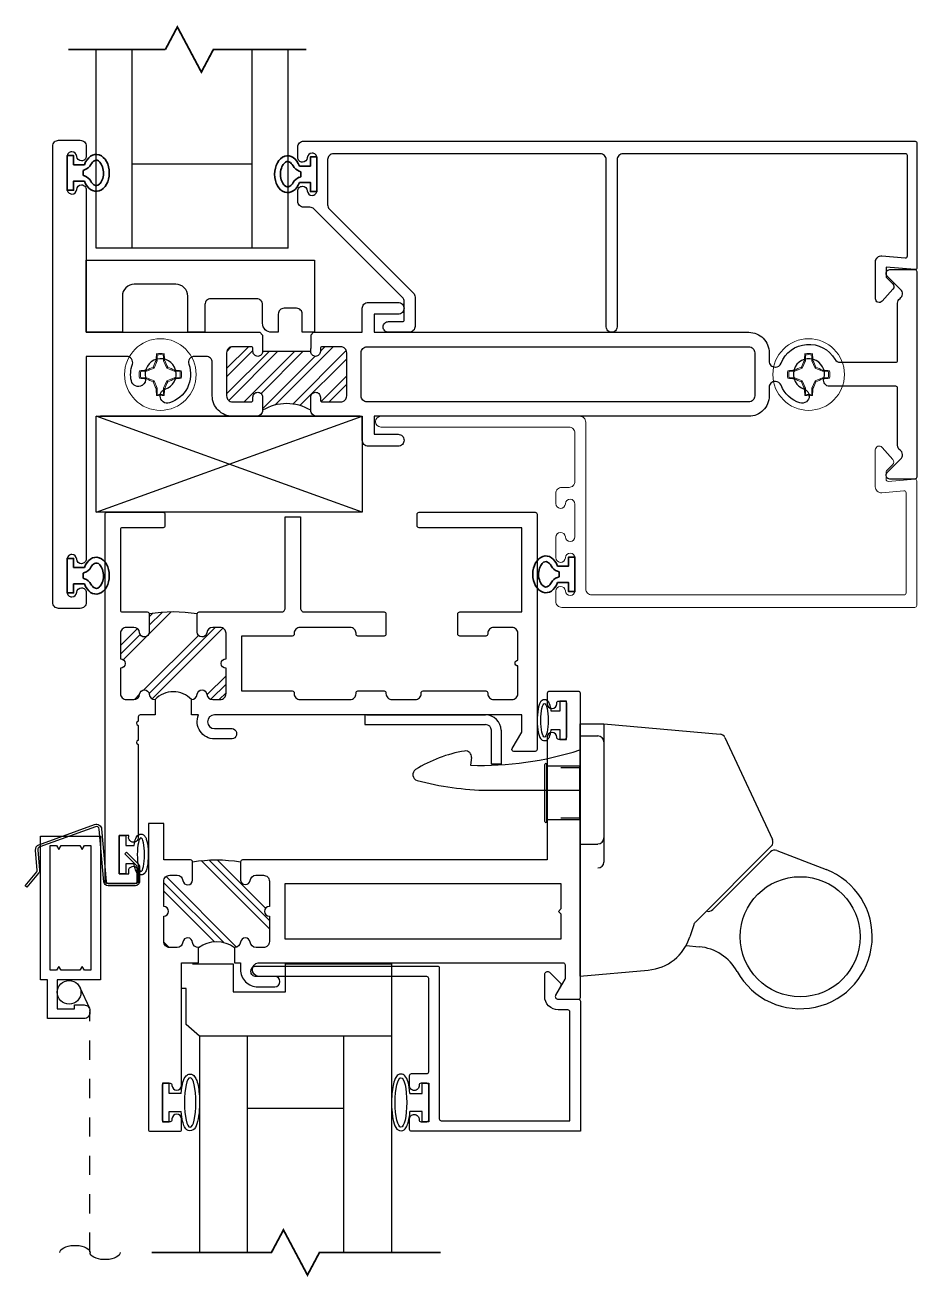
# Model space of a CAD drawing. Extents: x -138 to 168, y -127 to 80.
# Drawn here: x 1.42 to 6.06, y 64.83 to 71.35 of the extents above; entities that cross this region are included whole.
import ezdxf

# ---------------------------------------------------------------- set-up
doc = ezdxf.new("R2010")
doc.units = 0
doc.header["$MEASUREMENT"] = 0
doc.linetypes.add('HIDDEN', pattern=[0.375, 0.25, -0.125])
doc.linetypes.add('HIDDEN2', pattern=[0.1875, 0.125, -0.0625])
doc.layers.get('0').update_dxf_attribs({"linetype": 'CONTINUOUS'})
doc.layers.add('ALUM-RED', color=1, linetype='CONTINUOUS', lineweight=9)
doc.layers.add('PROFILE NUMBER', color=150, linetype='CONTINUOUS', lineweight=35)
for name, color, linetype in [('DIM', 7, 'CONTINUOUS'), ('FRAME', 1, 'CONTINUOUS'), ('GEOMETRY', 1, 'CONTINUOUS'), ('GLASS', 7, 'CONTINUOUS'), ('GLAZING', 7, 'CONTINUOUS'), ('MISC', 7, 'CONTINUOUS'), ('SCREEN', 5, 'CONTINUOUS'), ('SCREEN_CLIP', 7, 'CONTINUOUS'), ('SETTING_BLOCK', 4, 'CONTINUOUS'), ('TEXT', 7, 'CONTINUOUS'), ('VENT', 5, 'CONTINUOUS')]:
    doc.layers.add(name, color=color, linetype=linetype)

# ---------------------------------------------------------------- blocks, each defined once
blk = doc.blocks.new('3806 MULLION')
h = blk.add_hatch()
h.set_pattern_fill('ANSI32', color=256, scale=0.25, style=0)
h.set_pattern_definition([(45, (-1.96831, -4.979215), (-0.0662913, 0.0662913), []), (45, (-1.92411, -4.979215), (-0.0662913, 0.0662913), [])])
h.paths.add_polyline_path([(-1.369, 0.0935, -0.414214), (-1.394, 0.1185), (-1.394, 0.1335, 0.414214), (-1.404, 0.1435), (-1.5, 0.1435, 0.414214), (-1.531, 0.1125), (-1.531, -0.1125, 0.414214), (-1.5, -0.1435), (-1.404, -0.1435, 0.414214), (-1.394, -0.1335), (-1.394, -0.1185, -0.414214), (-1.369, -0.0935, -0.414214), (-1.344, -0.1185), (-1.093, -0.1185, -0.414214), (-1.068, -0.0935, -0.414214), (-1.043, -0.1185), (-1.043, -0.1335, 0.414214), (-1.033, -0.1435), (-0.937, -0.1435, 0.414214), (-0.906, -0.1125), (-0.906, 0.1125, 0.414214), (-0.937, 0.1435), (-1.033, 0.1435, 0.414214), (-1.043, 0.1335), (-1.043, 0.1185, -0.414214), (-1.068, 0.0935, -0.414214), (-1.093, 0.1185), (-1.093, 0.1875, -0.275826), (-1.344, 0.1875), (-1.344, 0.1185, -0.414214)])
for p, q in [((-1.344, -0.1185), (-1.093, -0.1185)), ((-1.344, -0.2035), (-1.344, -0.1335))]:
    blk.add_line(p, q)
for points in [[(-1.093, -0.1335), (-1.093, -0.1185, -0.414214), (-1.068, -0.0935, -0.414214), (-1.043, -0.1185), (-1.043, -0.1335, 0.414214), (-1.033, -0.1435), (-0.937, -0.1435, 0.414214), (-0.906, -0.1125), (-0.906, 0.1125, 0.414214), (-0.937, 0.1435), (-1.033, 0.1435, 0.414214), (-1.043, 0.1335), (-1.043, 0.1185, -0.414214), (-1.068, 0.0935, -0.414214), (-1.093, 0.1185), (-1.093, 0.1875, -0.414214), (-1.062, 0.2185), (-0.937, 0.2185, -0.414214), (-0.831, 0.1125), (-0.831, -0.0625, 0.414214), (-0.8, -0.0935), (-0.7382, -0.0935, 0.517938), (-0.709, -0.0521, -0.42659), (-0.6079, 0.1491, -0.510157), (-0.56, 0.1131), (-0.56, 0.112, -0.323599), (-0.5861, 0.0773, 2.284894), (-0.483, 0.0178, -0.323599), (-0.466, 0.0577), (-0.4651, 0.0583, -0.510157), (-0.4099, 0.0348, -0.142368), (-0.415, -0.0521, 0.517938), (-0.3858, -0.0935), (-0.175, -0.0935), (-0.175, 0.9095), (-0.175, 0.961, -0.414214), (-0.15, 0.986, -0.399638), (-0.125, 0.9623, 0.399638), (-0.1001, 0.9385), (-0.1, 0.9385, 0.414214), (-0.075, 0.9635), (-0.075, 1.1335, 0.414214), (-0.1, 1.1585), (-0.1001, 1.1585, 0.399638), (-0.125, 1.1347, -0.399638), (-0.15, 1.111), (-0.15, 1.111, -0.414214), (-0.175, 1.136), (-0.175, 1.1875, -0.414214), (-0.144, 1.2185), (-0.031, 1.2185, -0.414214), (0, 1.1875), (0, 0), (0, -1.1875, -0.414214), (-0.031, -1.2185), (-0.144, -1.2185, -0.414214), (-0.175, -1.1875), (-0.175, -1.136, -0.414214), (-0.15, -1.111), (-0.15, -1.111, -0.399638), (-0.125, -1.1347, 0.399638), (-0.1001, -1.1585), (-0.1, -1.1585, 0.414214), (-0.075, -1.1335), (-0.075, -0.9635, 0.414214), (-0.1, -0.9385), (-0.1001, -0.9385, 0.399638), (-0.125, -0.9622, -0.399638), (-0.15, -0.986, -0.414214), (-0.175, -0.961), (-0.175, -0.9095), (-0.175, -0.2185), (-1.078, -0.2185), (-1.093, -0.2035)], [(-3.625, -0.1435, -0.414214), (-3.656, -0.1125), (-3.656, 0.1125, -0.414214), (-3.625, 0.1435), (-1.637, 0.1435, -0.414214), (-1.606, 0.1125), (-1.606, -0.1125, -0.414214), (-1.637, -0.1435)]]:
    blk.add_lwpolyline(points, format="xyb", close=True)
blk.add_lwpolyline([(-1.344, -0.2035), (-1.359, -0.2185), (-1.612, -0.2185), (-1.612, -0.3435, -0.414214), (-1.643, -0.3745), (-1.799, -0.3745, -0.414214), (-1.83, -0.3435, -0.414214), (-1.799, -0.3125), (-1.674, -0.3125), (-1.674, -0.2185), (-3.625, -0.2185, -0.414214), (-3.731, -0.1125), (-3.731, -0.0685, 0.414214), (-3.762, -0.0375), (-3.764, -0.0375, 0.308174), (-3.7928, -0.0571, -0.627979), (-4.0731, -0.078, 0.267949), (-4.0999, -0.0625), (-4.39, -0.0625, 0.414214), (-4.4, -0.0725), (-4.4, -0.3696, -0.237131), (-4.4125, -0.3945, 0.457629), (-4.4159, -0.4413), (-4.3459, -0.5114, -0.668179), (-4.36, -0.5455), (-4.49, -0.5455, -0.414214), (-4.5, -0.5355), (-4.5, 0), (-4.5, 0.5355, -0.414214), (-4.49, 0.5455), (-4.36, 0.5455, -0.668179), (-4.3459, 0.5114), (-4.4159, 0.4413, 0.457629), (-4.4125, 0.3945, -0.237131), (-4.4, 0.3696), (-4.4, 0.0725, 0.414214), (-4.39, 0.0625), (-4.0455, 0.0625, -0.500407), (-4.0157, 0.0228, 2.386509), (-3.9139, 0.0773, -0.326072), (-3.94, 0.1131, -0.502305), (-3.8917, 0.149, -0.227368), (-3.7928, 0.0571, 0.308174), (-3.764, 0.0375), (-3.762, 0.0375, 0.414214), (-3.731, 0.0685), (-3.731, 0.1125, -0.414214), (-3.625, 0.2185), (-1.674, 0.2185), (-1.674, 0.3125), (-1.799, 0.3125, -0.414214), (-1.83, 0.3435, -0.414214), (-1.799, 0.3745), (-1.643, 0.3745, -0.414214), (-1.612, 0.3435), (-1.612, 0.2285, 0.414214), (-1.602, 0.2185), (-1.375, 0.2185, -0.414214), (-1.344, 0.1875), (-1.344, 0.1185, -0.414214), (-1.369, 0.0935, -0.414214), (-1.394, 0.1185), (-1.394, 0.1335, 0.414214), (-1.404, 0.1435), (-1.5, 0.1435, 0.414214), (-1.531, 0.1125), (-1.531, -0.1125, 0.414214), (-1.5, -0.1435), (-1.404, -0.1435, 0.414214), (-1.394, -0.1335), (-1.394, -0.1185, -0.414214), (-1.369, -0.0935, -0.414214), (-1.344, -0.1185), (-1.344, -0.1335)], format="xyb")
blk.add_arc((-1.2185, 0.3977), 0.2448, 239.15951, 300.84049)
blk = doc.blocks.new('3801 1 INCH GLASS STOP')
blk.add_lwpolyline([(2.7411, 0.327, -0.414214), (2.7691, 0.299, -0.414214), (2.7411, 0.271), (2.6691, 0.271, 0.414214), (2.6591, 0.261), (2.6591, 0.1671, 0.198912), (2.6682, 0.1452), (3.1282, -0.3149, 0.198912), (3.1502, -0.324), (3.1831, -0.324, -0.414214), (3.2141, -0.355), (3.2141, -0.4085, -0.414214), (3.1891, -0.4335, -0.399638), (3.1642, -0.4097, 0.400364), (3.1391, -0.386, 0.414214), (3.1141, -0.411), (3.1141, -0.581, 0.414214), (3.1391, -0.606), (3.1392, -0.606, 0.399638), (3.1642, -0.5822, -0.399638), (3.1891, -0.5585, -0.414214), (3.2141, -0.5835), (3.2141, -0.637, -0.414214), (3.1831, -0.668), (-0.0009, -0.668, -0.414214), (-0.0109, -0.658), (-0.0109, -0.01, -0.440011), (0, 0), (0.1491, -0.013), (0.1491, 0.04), (0.115, 0.0742, -0.395486), (0.1141, 0.1015), (0.1701, 0.1652, -0.691708), (0.2051, 0.152), (0.2051, -0.0403, -0.440011), (0.1714, -0.0712), (0.05, -0.0606, 0.440011), (0.0391, -0.0706), (0.0391, -0.593, 0.414214), (0.0491, -0.603), (1.5201, -0.603, 0.414214), (1.5511, -0.572), (1.5511, 0.299, -0.414214), (1.5791, 0.327, -0.414214), (1.6071, 0.299), (1.6071, -0.572, 0.414214), (1.6381, -0.603), (3.0271, -0.603, 0.414214), (3.0581, -0.572), (3.0581, -0.3368, 0.198912), (3.049, -0.3149), (2.6122, 0.122, -0.198912), (2.6031, 0.1439), (2.6031, 0.296, -0.414214), (2.6341, 0.327)], format="xyb", close=True)
blk = doc.blocks.new('05P86-BLOCK-IG')
h = blk.add_hatch()
h.set_pattern_fill('PLAST', angle=45, style=0)
h.paths.add_polyline_path([(0.5435, 1.12, -1), (0.5435, 1.17), (0.5435, 1.302, 0.414214), (0.5125, 1.333), (0.4742, 1.333, 0.38311), (0.4434, 1.3053, -0.947716), (0.3935, 1.308), (0.3935, 1.403, 0.081165), (0.1435, 1.403), (0.1435, 1.308, -0.947716), (0.0936, 1.3053, 0.38311), (0.0628, 1.333), (0.0245, 1.333, 0.414214), (-0.0065, 1.302), (-0.0065, 1.17, -1), (-0.0065, 1.12), (-0.0065, 0.988, 0.414214), (0.0245, 0.957), (0.0628, 0.957, 0.38311), (0.0936, 0.9847, -0.898027), (0.1434, 0.9847, 0.38311), (0.1742, 0.957, -0.436275), (0.3628, 0.957, 0.38311), (0.3936, 0.9847, -0.898027), (0.4434, 0.9847, 0.38311), (0.4742, 0.957), (0.5125, 0.957, 0.414214), (0.5435, 0.988)])
for points in [[(0.0035, 1.852, 0.414214), (-0.0065, 1.842), (-0.0065, 1.423, 0.414214), (0.0035, 1.413), (0.1335, 1.413, -0.414214), (0.1435, 1.403), (0.1435, 1.308, -0.947716), (0.0936, 1.3053, 0.38311), (0.0628, 1.333), (0.0245, 1.333, 0.414214), (-0.0065, 1.302), (-0.0065, 1.17, -1), (-0.0065, 1.12), (-0.0065, 0.988, 0.414214), (0.0245, 0.957), (0.0628, 0.957, 0.38311), (0.0936, 0.9847, -0.898027), (0.1434, 0.9847, 0.38311), (0.1742, 0.957), (0.1742, 0.877), (0.0965, 0.877, 0.414214), (0.0865, 0.867), (0.0865, 0.8471, -0.331679), (0.0836, 0.8433, 0.745356), (0.0836, 0.8241, -0.331679), (0.0865, 0.8203), (0.0865, 0.7471, -0.331679), (0.0836, 0.7433, 0.745356), (0.0836, 0.7241, -0.331679), (0.0865, 0.7203), (0.0865, 0.2438, -1.19356), (0.0365, 0.2438), (0.0365, 0.25), (-0.0135, 0.25), (-0.0135, 0.05), (0.0365, 0.05), (0.0365, 0.0741, -0.596863), (0.0865, 0.0741), (0.0865, 0.01, -0.414214), (0.0765, 0), (-0.0765, 0, -0.414214), (-0.0865, 0.01), (-0.0865, 1.922, -0.414214), (-0.0765, 1.932), (0.2155, 1.932, -0.414214), (0.2255, 1.922), (0.2255, 1.862, -0.414214), (0.2155, 1.852)], [(1.3765, 1.298, -0.414214), (1.3665, 1.288), (1.2305, 1.288, -0.414214), (1.2205, 1.298), (1.2205, 1.302, 0.414214), (1.1895, 1.333), (0.9295, 1.333, 0.414214), (0.8985, 1.302), (0.8985, 1.298, -0.414214), (0.8885, 1.288), (0.6235, 1.288), (0.6235, 1.002), (0.8885, 1.002, -0.414214), (0.8985, 0.992), (0.8985, 0.988, 0.414214), (0.9295, 0.957), (1.1895, 0.957, 0.414214), (1.2205, 0.988), (1.2205, 0.992, -0.414214), (1.2305, 1.002), (1.3665, 1.002, -0.414214), (1.3765, 0.992), (1.3765, 0.988, 0.414214), (1.4075, 0.957), (1.5285, 0.957, 0.414214), (1.5595, 0.988), (1.5595, 0.992, -0.414214), (1.5695, 1.002), (1.8965, 1.002, -0.414214), (1.9065, 0.992), (1.9065, 0.988, 0.414214), (1.9375, 0.957), (2.0325, 0.957, 0.414214), (2.0635, 0.988), (2.0635, 1.132, -1), (2.0635, 1.162), (2.0635, 1.302, 0.414214), (2.0325, 1.333), (1.9375, 1.333, 0.414214), (1.9065, 1.302), (1.9065, 1.298, -0.414214), (1.8965, 1.288), (1.7605, 1.288, -0.414214), (1.7505, 1.298), (1.7505, 1.403, -0.414214), (1.7605, 1.413), (2.0835, 1.413), (2.0835, 1.852), (1.5485, 1.852, -0.414214), (1.5385, 1.862), (1.5385, 1.922, -0.414214), (1.5485, 1.932), (2.1535, 1.932, -0.414214), (2.1635, 1.922), (2.1635, 0.697, -0.414214), (2.1535, 0.687), (2.0425, 0.687, -0.57735), (2.0338, 0.702), (2.0835, 0.788), (2.0835, 0.877), (0.4829, 0.877, 1), (0.4829, 0.806), (0.5667, 0.806, -1.178959), (0.5667, 0.752), (0.4835, 0.752, -0.536675), (0.4006, 0.877), (0.3628, 0.877), (0.3628, 0.957, 0.38311), (0.3936, 0.9847, -0.898027), (0.4434, 0.9847, 0.38311), (0.4742, 0.957), (0.5125, 0.957, 0.414214), (0.5435, 0.988), (0.5435, 1.12, -1), (0.5435, 1.17), (0.5435, 1.302, 0.414214), (0.5125, 1.333), (0.4742, 1.333, 0.38311), (0.4434, 1.3053, -0.947716), (0.3935, 1.308), (0.3935, 1.403, -0.414214), (0.4035, 1.413), (0.8317, 1.413, 0.414214), (0.8517, 1.433), (0.8517, 1.909), (0.9317, 1.909), (0.9317, 1.433, 0.414214), (0.9517, 1.413), (1.3665, 1.413, -0.414214), (1.3765, 1.403)]]:
    blk.add_lwpolyline(points, format="xyb", close=True)
at = {"color": 7}
for centre, radius, start, end in [((0.2685, 0.638), 0.7751, 80.71953, 99.28047), ((0.2685, 0.8695), 0.1287, 42.85913, 137.14087)]:
    blk.add_arc(centre, radius, start, end, dxfattribs=at)
blk = doc.blocks.new('05P11-Z-BAR')
h = blk.add_hatch()
h.set_pattern_fill('PLAST', angle=45, style=0)
h.set_pattern_definition([(45, (-0.3846, -1e-07), (-0.176777, 0.176777), []), (45, (-0.4067, 0.0221), (-0.176777, 0.176777), []), (45, (-0.4288, 0.0442), (-0.176777, 0.176777), [])])
h.paths.add_polyline_path([(0.0065, 1.12, -0.414214), (-0.0185, 1.145, -0.414214), (0.0065, 1.17), (0.0065, 1.302, 0.414214), (-0.0245, 1.333), (-0.0628, 1.333, 0.38311), (-0.0936, 1.3053, -0.947716), (-0.1435, 1.308), (-0.1435, 1.403, 0.087329), (-0.3935, 1.403), (-0.3935, 1.308, -1), (-0.4435, 1.308, 0.352985), (-0.4733, 1.333), (-0.5125, 1.333, 0.414214), (-0.5435, 1.302), (-0.5435, 1.17, -0.414214), (-0.5185, 1.145, -0.414214), (-0.5435, 1.12), (-0.5435, 0.988, 0.414214), (-0.5125, 0.957), (-0.4742, 0.957, 0.38311), (-0.4434, 0.9847, -0.898027), (-0.3936, 0.9847, 0.38311), (-0.3628, 0.957, -0.325577), (-0.1745, 0.957, 0.363634), (-0.1435, 0.982, -0.947716), (-0.0936, 0.9847, 0.38311), (-0.0628, 0.957), (-0.0245, 0.957, 0.414214), (0.0065, 0.988)])
blk.add_line((-0.0865, 0.877), (-0.0865, 0.877))
for points in [[(-2.1635, 2.28, -0.414214), (-2.1535, 2.29), (-2.0005, 2.29, -0.414214), (-1.9905, 2.28), (-1.9905, 2.226, -1), (-2.0405, 2.226), (-2.0405, 2.23, 0.414214), (-2.0505, 2.24), (-2.0805, 2.24, 0.414214), (-2.0905, 2.23), (-2.0905, 2.05, 0.414214), (-2.0805, 2.04), (-2.0505, 2.04, 0.414214), (-2.0405, 2.05), (-2.0405, 2.051, -1), (-1.9905, 2.051), (-1.9905, 1.413), (-0.4035, 1.413, -0.414214), (-0.3935, 1.403), (-0.3935, 1.3065, -0.888834), (-0.4432, 1.306, 0.377258), (-0.4739, 1.333), (-0.5125, 1.333, 0.414214), (-0.5435, 1.302), (-0.5435, 1.17, -1), (-0.5435, 1.12), (-0.5435, 0.988, 0.414214), (-0.5125, 0.957), (-0.4742, 0.957, 0.383109), (-0.4434, 0.9847, -0.898027), (-0.3936, 0.9847, 0.38311), (-0.3628, 0.957), (-0.3628, 0.877), (-0.3935, 0.877), (-0.3935, 0.842, -0.414214), (-0.4835, 0.752), (-0.5715, 0.752, -1), (-0.5715, 0.806), (-0.486, 0.806, 0.859155), (-0.486, 0.877), (-2.0735, 0.877, 0.414214), (-2.0835, 0.867), (-2.0835, 0.797, 0.131652), (-2.0822, 0.792), (-2.0345, 0.7095, -0.577353), (-2.0475, 0.687), (-2.1535, 0.687, -0.414214), (-2.1635, 0.697), (-2.1635, 2.28)], [(-0.0245, 0.957, 0.414214), (0.0065, 0.988), (0.0065, 1.12, -1), (0.0065, 1.17), (0.0065, 1.302, 0.414214), (-0.0245, 1.333), (-0.0628, 1.333, 0.38311), (-0.0936, 1.3053, -0.947716), (-0.1435, 1.308), (-0.1435, 1.403, -0.414214), (-0.1335, 1.413), (0.0065, 1.413), (0.0065, 1.603), (0.0865, 1.603), (0.0865, 0.01, -0.414214), (0.0765, 0), (-0.0765, 0, -0.414214), (-0.0865, 0.01), (-0.0865, 0.064, -1), (-0.0365, 0.064), (-0.0365, 0.06, 0.414214), (-0.0265, 0.05), (0.0035, 0.05, 0.414214), (0.0135, 0.06), (0.0135, 0.24, 0.414214), (0.0035, 0.25), (-0.0265, 0.25, 0.414214), (-0.0365, 0.24), (-0.0365, 0.239, -1), (-0.0865, 0.239), (-0.0865, 0.877), (-0.1745, 0.877), (-0.1745, 0.957, 0.363634), (-0.1435, 0.982, -0.947716), (-0.0936, 0.9847, 0.38311), (-0.0628, 0.957), (-0.0245, 0.957)]]:
    blk.add_lwpolyline(points, format="xyb")
blk.add_lwpolyline([(-2.0635, 1.1605), (-2.0635, 1.288), (-0.6235, 1.288), (-0.6235, 1.002), (-2.0635, 1.002), (-2.0635, 1.1295), (-2.0485, 1.145)], close=True)
at = {"color": 7}
for centre, radius, start, end in [((-0.2685, 0.638), 0.7751, 80.71953, 99.28047), ((-0.2687, 0.8277), 0.1599, 53.93185, 126.06815)]:
    blk.add_arc(centre, radius, start, end, dxfattribs=at)
blk = doc.blocks.new('PI_STRIKE PLATE')
at = {"layer": 'MISC'}
for p, q in [((0, 0), (-0.01, 0)), ((-0.01, 0), (-0.01, -0.05)), ((0, 0), (0.62, 0)), ((-0.01, -0.05), (0.62, -0.05)), ((0.65, -0.256), (0.65, -0.08)), ((0.7, -0.08), (0.7, -0.256)), ((0.7, -0.256), (0.65, -0.256))]:
    blk.add_line(p, q, dxfattribs=at)
for radius in [0.08, 0.03]:
    blk.add_arc((0.62, -0.08), radius, 0, 90, dxfattribs=at)
blk = doc.blocks.new('PI_SPRING_LATCH')
for p, q in [((0, 1.3125), (0.125, 1.3125)), ((0.125, 1.3125), (0.125, 0.5938)), ((0.125, 1.3125), (0.7296, 1.2596)), ((0, 1.25), (0.0938, 1.25)), ((0.7552, 1.2417), (1.0025, 0.7114)), ((0, 0.6875), (0.0938, 0.6875)), ((0.9963, 0.6761), (0.5999, 0.2797)), ((1.0252, 0.6535), (1.2816, 0.5549)), ((0.9919, 0.6464), (0.6915, 0.346)), ((0.5922, 0.2671), (0.5721, 0.2041)), ((0.5524, 0.1587), (0.6212, 0.1527)), ((0, 0), (0.3557, 0.0311))]:
    blk.add_line(p, q)
blk.add_circle((1.147, 0.2049), 0.3125)
for centre, radius, start, end in [((0.0938, 1.2188), 0.0312, 0, 90), ((0.7269, 1.2285), 0.0313, 25, 85), ((0.0938, 0.7188), 0.0312, 270, 0), ((1.014, 0.6243), 0.0313, 68.96686, 135), ((0.9742, 0.6982), 0.0313, 315, 25), ((0.0938, 0.5938), 0.0312, 270, 0), ((1.147, 0.2049), 0.375, 208.81535, 68.96686), ((0.6694, 0.3681), 0.0312, 250.22451, 315), ((0.622, 0.2576), 0.0313, 135, 162.28871), ((0.334, 0.2802), 0.25, 275, 342.28871), ((0.5994, -0.0964), 0.25, 28.81535, 85)]:
    blk.add_arc(centre, radius, start, end)
at = {"layer": 'MISC'}
for p, q in [((0, 1.3125), (0, 0)), ((-0.5648, 1.1373), (-0.5696, 1.0973)), ((-0.48, 0.967), (0, 0.967))]:
    blk.add_line(p, q, dxfattribs=at)
for centre, radius, start, end in [((-0.52, 2.817), 1.7205, 268.34745, 287.59242), ((-0.4895, 0.4933), 0.6874, 99.30019, 122.21773), ((-0.5956, 1.141), 0.031, 353.12484, 99.30019), ((-0.8394, 1.0486), 0.031, 122.21773, 254.86247), ((-0.4577, 2.4597), 1.4928, 254.86247, 269.14425)]:
    blk.add_arc(centre, radius, start, end, dxfattribs=at)
blk = doc.blocks.new('A$C015561B5')
at = {"layer": 'SCREEN', "flags": 128}
for points in [[(0.0784, 0.0093), (0.078, 0.011), (0.077, 0.0126), (0.0754, 0.0142), (0.0732, 0.0155), (0.0706, 0.0167), (0.0675, 0.0176), (0.0641, 0.0182), (0.0606, 0.0185), (0.057, 0.0185), (0.0534, 0.0182), (0.05, 0.0176), (0.047, 0.0167), (0.0443, 0.0155), (0.0421, 0.0142), (0.0405, 0.0126), (0.0395, 0.011), (0.0392, 0.0093)], [(0, 0.0093), (0.0003, 0.0076), (0.0013, 0.0059), (0.0029, 0.0044), (0.0051, 0.003), (0.0078, 0.0018), (0.0109, 0.0009), (0.0142, 0.0003), (0.0178, 0), (0.0214, 0), (0.025, 0.0003), (0.0283, 0.0009), (0.0314, 0.0018), (0.0341, 0.003), (0.0362, 0.0044), (0.0379, 0.0059), (0.0388, 0.0076), (0.0392, 0.0093)]]:
    blk.add_lwpolyline(points, dxfattribs=at)
blk = doc.blocks.new('dfasdf')
at = {"color": 7, "linetype": 'Continuous', "lineweight": 15}
for p, q in [((54.6225, 25.6793), (54.62, 25.6856)), ((54.6065, 25.6101), (54.6014, 25.6152)), ((54.6225, 25.6488), (54.6065, 25.6101)), ((54.6225, 25.6488), (54.6171, 25.6499)), ((54.6225, 25.6793), (54.6225, 25.6488)), ((54.6566, 25.6488), (54.6566, 25.6793)), ((54.6566, 25.6488), (54.662, 25.6499)), ((54.6727, 25.6101), (54.6566, 25.6488)), ((54.6727, 25.6101), (54.6777, 25.6152)), ((54.5373, 25.56), (54.531, 25.5575)), ((54.5678, 25.5941), (54.5373, 25.5941)), ((54.5373, 25.56), (54.5678, 25.56)), ((54.5678, 25.5941), (54.5667, 25.5995)), ((54.5678, 25.56), (54.5667, 25.5546)), ((54.6065, 25.6101), (54.5678, 25.5941)), ((54.5678, 25.56), (54.6065, 25.544)), ((54.7114, 25.5941), (54.6727, 25.6101)), ((54.6727, 25.544), (54.7114, 25.56)), ((54.7114, 25.5941), (54.7124, 25.5995)), ((54.7418, 25.5941), (54.7114, 25.5941)), ((54.7114, 25.56), (54.7124, 25.5546)), ((54.7114, 25.56), (54.7418, 25.56)), ((54.7418, 25.5941), (54.7482, 25.5966)), ((54.6065, 25.544), (54.6014, 25.5389)), ((54.6065, 25.544), (54.6225, 25.5053)), ((54.6225, 25.5053), (54.6171, 25.5042)), ((54.6225, 25.5053), (54.6225, 25.4748)), ((54.6566, 25.5053), (54.6727, 25.544)), ((54.6566, 25.5053), (54.662, 25.5042)), ((54.6566, 25.4748), (54.6566, 25.5053)), ((54.6727, 25.544), (54.6777, 25.5389)), ((54.6566, 25.4748), (54.6592, 25.4685))]:
    blk.add_line(p, q, dxfattribs=at)
at = {"color": 7, "linetype": 'Continuous', "lineweight": 15, "flags": 128}
for points in [[(54.6566, 25.6793), (54.658, 25.6827), (54.6592, 25.6856)], [(54.5373, 25.5941), (54.534, 25.5954), (54.531, 25.5966)], [(54.7418, 25.56), (54.7452, 25.5587), (54.7482, 25.5575)], [(54.6225, 25.4748), (54.6212, 25.4714), (54.62, 25.4685)]]:
    blk.add_lwpolyline(points, dxfattribs=at)
at = {"color": 7, "linetype": 'Continuous', "lineweight": 15}
blk.add_circle((54.6396, 25.577), 0.1865, dxfattribs=at)
for centre, radius, start, end in [((55.5592, 25.5924), 0.9438, 174.33102, 176.50696), ((54.6396, 25.577), 0.1103, 79.78122, 100.21878), ((54.6396, 25.577), 0.1037, 80.53328, 99.46672), ((53.7199, 25.5924), 0.9438, 3.49304, 5.66898), ((55.0743, 24.5244), 1.1889, 113.43539, 115.27165), ((55.6923, 25.1423), 1.1889, 154.72835, 156.56461), ((53.5869, 25.1423), 1.1889, 23.43539, 25.27165), ((54.2049, 24.5244), 1.1889, 64.72835, 66.56461), ((54.6396, 25.577), 0.1103, 169.78122, 190.21878), ((54.6242, 24.6574), 0.9438, 93.49304, 95.66898), ((54.6242, 26.4967), 0.9438, 264.33102, 266.50696), ((54.6396, 25.577), 0.1037, 170.53328, 189.46672), ((55.0743, 26.6297), 1.1889, 244.72835, 246.56461), ((54.2049, 26.6297), 1.1889, 293.43539, 295.27165), ((54.6549, 24.6574), 0.9438, 84.33102, 86.50696), ((54.6549, 26.4967), 0.9438, 273.49304, 275.66898), ((54.6396, 25.577), 0.1037, 350.53328, 9.46672), ((54.6396, 25.577), 0.1103, 349.78122, 10.21878), ((55.6923, 26.0117), 1.1889, 203.43539, 205.27165), ((55.5592, 25.5617), 0.9438, 183.49304, 185.66898), ((53.7199, 25.5617), 0.9438, 354.33102, 356.50696), ((53.5869, 26.0117), 1.1889, 334.72835, 336.56461), ((54.6396, 25.577), 0.1103, 259.78122, 280.21878), ((54.6396, 25.577), 0.1037, 260.53328, 279.46672)]:
    blk.add_arc(centre, radius, start, end, dxfattribs=at)
blk = doc.blocks.new('*U103')
at = {"layer": 'GEOMETRY'}
blk.add_lwpolyline([(1.607, 19.51), (1.5634, 19.51), (1.5634, 19.4575), (1.5284, 19.4575), (1.5284, 19.6575), (1.5634, 19.6575), (1.5634, 19.605), (1.607, 19.605)], dxfattribs=at)
at = {"layer": 'GEOMETRY', "extrusion": (0, 0, -1)}
blk.add_ellipse((1.6422, 19.5575), major_axis=(0, 0.0875), ratio=0.216465, dxfattribs=at)
at = {"layer": 'GEOMETRY'}
blk.add_open_spline([(1.607, 19.605), (1.6089, 19.6196), (1.6116, 19.632), (1.6185, 19.6489), (1.6211, 19.6556), (1.6336, 19.6627), (1.6378, 19.6641), (1.6422, 19.6641), (1.6521, 19.6641), (1.6589, 19.658), (1.6662, 19.6485), (1.6682, 19.6437), (1.675, 19.6245), (1.6778, 19.6063), (1.6821, 19.5447), (1.6793, 19.4988), (1.6659, 19.4662), (1.6633, 19.4597), (1.6474, 19.4502), (1.635, 19.4509), (1.6222, 19.4597), (1.6196, 19.4646), (1.6125, 19.4794), (1.6098, 19.4913), (1.6074, 19.5071), (1.6072, 19.5085), (1.607, 19.51)], degree=3, knots=[5.253202, 5.253202, 5.253202, 5.253202, 5.797173, 5.797173, 6.160155, 6.160155, 6.283185, 6.283185, 6.283185, 6.559914, 6.559914, 6.836642, 6.836642, 7.54361, 7.54361, 8.941834, 8.941834, 9.296554, 9.296554, 9.572552, 9.572552, 9.848549, 9.848549, 10.398843, 10.398843, 10.454782, 10.454782, 10.454782, 10.454782], dxfattribs=at)
blk = doc.blocks.new('*U102')
at = {"layer": 'GEOMETRY'}
blk.add_lwpolyline([(1.4497, 19.51), (1.4934, 19.51), (1.4934, 19.4575), (1.5284, 19.4575), (1.5284, 19.6575), (1.4934, 19.6575), (1.4934, 19.605), (1.4497, 19.605)], dxfattribs=at)
blk.add_ellipse((1.4146, 19.5575), major_axis=(0, 0.0875), ratio=0.216465, dxfattribs=at)
blk.add_open_spline([(1.4497, 19.605), (1.4479, 19.6196), (1.4452, 19.632), (1.4383, 19.6489), (1.4357, 19.6556), (1.4232, 19.6627), (1.419, 19.6641), (1.4146, 19.6641), (1.4047, 19.6641), (1.3979, 19.658), (1.3906, 19.6485), (1.3885, 19.6437), (1.3818, 19.6245), (1.379, 19.6063), (1.3747, 19.5447), (1.3775, 19.4988), (1.3909, 19.4662), (1.3935, 19.4597), (1.4094, 19.4502), (1.4218, 19.4509), (1.4345, 19.4597), (1.4372, 19.4646), (1.4443, 19.4794), (1.447, 19.4913), (1.4493, 19.5071), (1.4495, 19.5085), (1.4497, 19.51)], degree=3, knots=[5.253202, 5.253202, 5.253202, 5.253202, 5.797173, 5.797173, 6.160155, 6.160155, 6.283185, 6.283185, 6.283185, 6.559914, 6.559914, 6.836642, 6.836642, 7.54361, 7.54361, 8.941834, 8.941834, 9.296554, 9.296554, 9.572552, 9.572552, 9.848549, 9.848549, 10.398843, 10.398843, 10.454782, 10.454782, 10.454782, 10.454782], dxfattribs=at)
blk = doc.blocks.new('05P09-1in_GLASS_STOP')
for p, q in [((-1.3385, 0.25), (-1.3735, 0.25)), ((-1.3735, 0.25), (-1.3735, 0.05)), ((-1.3385, 0.1975), (-1.3385, 0.25)), ((-1.2759, 0.1975), (-1.3385, 0.1975)), ((-0.0841, 0.1975), (-0.0215, 0.1975)), ((-0.0215, 0.1975), (-0.0215, 0.25)), ((-0.0215, 0.25), (0.0135, 0.25)), ((0.0135, 0.25), (0.0135, 0.05)), ((-1.3385, 0.05), (-1.3385, 0.1025)), ((-1.3385, 0.1025), (-1.2758, 0.1025)), ((-0.0215, 0.1025), (-0.0842, 0.1025)), ((-0.0215, 0.05), (-0.0215, 0.1025)), ((-1.3735, 0.05), (-1.3385, 0.05)), ((0.0135, 0.05), (-0.0215, 0.05))]:
    blk.add_line(p, q)
blk.add_lwpolyline([(-2.0345, 0.7095, -0.57735), (-2.0475, 0.687), (-2.1535, 0.687, 0.414214), (-2.1635, 0.677), (-2.1635, 0), (-1.2835, 0, 0.414214), (-1.2735, 0.01), (-1.2735, 0.0625, 0.414214), (-1.2985, 0.0875, 0.435311), (-1.3234, 0.0607, -0.435311), (-1.3334, 0.05), (-1.3635, 0.05, -0.414214), (-1.3735, 0.06), (-1.3735, 0.24, -0.414214), (-1.3635, 0.25), (-1.3334, 0.25, -0.435311), (-1.3234, 0.2393, 0.435311), (-1.2985, 0.2125, 0.414214), (-1.2735, 0.2375), (-1.2735, 0.29, 0.414214), (-1.2835, 0.3), (-1.3635, 0.3, -0.414214), (-1.3735, 0.31), (-1.3735, 0.795, -0.414214), (-1.3635, 0.805), (-0.4745, 0.805, 0.414214), (-0.4475, 0.832), (-0.4475, 0.833, 0.414214), (-0.4745, 0.86), (-1.4185, 0.86, 0.414214), (-1.4285, 0.85), (-1.4285, 0.065, -0.414214), (-1.4385, 0.055), (-2.1085, 0.055), (-2.1085, 0.622, -0.414214), (-2.0985, 0.632), (-2.0475, 0.632, 0.414214), (-1.9775, 0.702), (-1.9775, 0.817, 0.668179), (-2.0031, 0.8276), (-2.0581, 0.7726, 0.339454), (-2.0605, 0.7545)], format="xyb", close=True)
at = {"extrusion": (0, 0, -1)}
blk.add_ellipse((-1.2289, 0.15), major_axis=(0, 0.1291), ratio=0.232303, dxfattribs=at)
blk.add_ellipse((-0.1311, 0.15), major_axis=(0, 0.1291), ratio=0.232303)
for points in [[(-1.2759, 0.1975), (-1.2739, 0.2193), (-1.2707, 0.2391), (-1.2622, 0.2691), (-1.2582, 0.2801), (-1.2445, 0.2938), (-1.2374, 0.2981), (-1.2289, 0.2981), (-1.2182, 0.2981), (-1.2102, 0.2915), (-1.2006, 0.2793), (-1.1975, 0.2724), (-1.1873, 0.2438), (-1.1828, 0.2148), (-1.1782, 0.1362), (-1.1815, 0.0851), (-1.1942, 0.0344), (-1.1983, 0.0218), (-1.2144, 0.0048), (-1.2282, -0.0004), (-1.2494, 0.0081), (-1.2542, 0.0159), (-1.2623, 0.0318), (-1.2654, 0.0412), (-1.2716, 0.0665), (-1.2742, 0.0838), (-1.2758, 0.1025)], [(-0.0841, 0.1975), (-0.0861, 0.2193), (-0.0893, 0.2391), (-0.0978, 0.2691), (-0.1018, 0.2801), (-0.1155, 0.2938), (-0.1226, 0.2981), (-0.1311, 0.2981), (-0.1418, 0.2981), (-0.1498, 0.2915), (-0.1594, 0.2793), (-0.1625, 0.2724), (-0.1727, 0.2438), (-0.1772, 0.2148), (-0.1818, 0.1362), (-0.1785, 0.0851), (-0.1658, 0.0344), (-0.1617, 0.0218), (-0.1456, 0.0048), (-0.1318, -0.0004), (-0.1106, 0.0081), (-0.1058, 0.0159), (-0.0977, 0.0318), (-0.0946, 0.0412), (-0.0884, 0.0665), (-0.0858, 0.0838), (-0.0842, 0.1025)]]:
    blk.add_open_spline(points, degree=3, knots=[5.075676, 5.075676, 5.075676, 5.075676, 5.596595, 5.596595, 6.055763, 6.055763, 6.283185, 6.283185, 6.283185, 6.572914, 6.572914, 6.862642, 6.862642, 7.608886, 7.608886, 8.676451, 8.676451, 9.18434, 9.18434, 9.518242, 9.518242, 9.852144, 9.852144, 10.186046, 10.186046, 10.631436, 10.631436, 10.631436, 10.631436])
blk = doc.blocks.new('114-FLAT_SCREEN')
blk.add_line((0.1415, 0.603), (0.1415, 0.602))
at = {"linetype": 'HIDDEN'}
blk.add_line((0.1935, 0.481), (0.1442, 0.5896), dxfattribs=at)
blk.add_lwpolyline([(0.3985, 0.442), (0.3985, -0.307), (0.0865, -0.307), (0.0865, 0.442), (0.3115, 0.442), (0.3115, 0.593), (0.2215, 0.593), (0.2215, 0.572), (0.1715, 0.572, -0.414214), (0.1415, 0.602), (0.1415, 0.613, -0.414214), (0.1715, 0.643), (0.3615, 0.643), (0.3615, 0.442)], format="xyb", close=True)
blk.add_lwpolyline([(0.292, -0.257), (0.1934, -0.257), (0.1818, -0.237), (0.1703, -0.257), (0.1365, -0.257), (0.1365, 0.392), (0.1703, 0.392), (0.1818, 0.372), (0.1934, 0.392), (0.292, 0.392), (0.3035, 0.372), (0.315, 0.392), (0.3485, 0.392), (0.3485, -0.257), (0.315, -0.257), (0.3035, -0.237)], close=True)
blk.add_circle((0.2497, 0.5066), 0.0618)
blk = doc.blocks.new('*U124')
at = {"layer": 'PROFILE NUMBER', "color": 5}
for p, q in [((-0.0161, 0.0916), (-0.013, 0.083)), ((-0.013, 0.083), (0.013, 0.083)), ((0.013, 0.083), (0.0161, 0.0915))]:
    blk.add_line(p, q, dxfattribs=at)
blk.add_lwpolyline([(-0.0427, 0.0907), (-0.0427, 0.0335), (-0.09, 0.0335), (-0.09, 0), (0.09, 0), (0.09, 0.0335), (0.0427, 0.0335), (0.0427, 0.0907)], dxfattribs=at)
for centre, start, end in [((-0.0725, 0.0712), 19.82892, 61.17501), ((0.0725, 0.0712), 118.76326, 160.19447)]:
    blk.add_arc(centre, 0.06, start, end, dxfattribs=at)
blk.add_ellipse((0, 0.1517), major_axis=(-0.0958, 0), ratio=0.712114, start_param=2.033109, end_param=7.391692, dxfattribs=at)
blk.add_open_spline([(0.0437, 0.1238), (0.0526, 0.1287), (0.0589, 0.1347), (0.0685, 0.1503), (0.0681, 0.1574), (0.0493, 0.1788), (0.027, 0.1893), (-0.0212, 0.1906), (-0.0451, 0.1815), (-0.0674, 0.16), (-0.0684, 0.1523), (-0.0607, 0.1366), (-0.0538, 0.1294), (-0.0436, 0.1238)], degree=3, knots=[2.2211, 2.2211, 2.2211, 2.2211, 2.727733, 2.727733, 3.7005, 3.7005, 4.673268, 4.673268, 5.646035, 5.646035, 6.618803, 6.618803, 7.203997, 7.203997, 7.203997, 7.203997], dxfattribs=at)
blk = doc.blocks.new('*U127')
at = {"layer": 'PROFILE NUMBER', "color": 5}
for p, q in [((-0.0161, 0.0916), (-0.013, 0.083)), ((-0.013, 0.083), (0.013, 0.083)), ((0.013, 0.083), (0.0161, 0.0915))]:
    blk.add_line(p, q, dxfattribs=at)
blk.add_lwpolyline([(-0.0427, 0.0907), (-0.0427, 0.0335), (-0.09, 0.0335), (-0.09, 0), (0.09, 0), (0.09, 0.0335), (0.0427, 0.0335), (0.0427, 0.0907)], dxfattribs=at)
for centre, start, end in [((-0.0725, 0.0712), 19.82892, 61.17501), ((0.0725, 0.0712), 118.76326, 160.19447)]:
    blk.add_arc(centre, 0.06, start, end, dxfattribs=at)
blk.add_ellipse((0, 0.1517), major_axis=(-0.0958, 0), ratio=0.712114, start_param=2.033109, end_param=7.391692, dxfattribs=at)
blk.add_open_spline([(0.0437, 0.1238), (0.0526, 0.1287), (0.0589, 0.1347), (0.0685, 0.1503), (0.0681, 0.1574), (0.0493, 0.1788), (0.027, 0.1893), (-0.0212, 0.1906), (-0.0451, 0.1815), (-0.0674, 0.16), (-0.0684, 0.1523), (-0.0607, 0.1366), (-0.0538, 0.1294), (-0.0436, 0.1238)], degree=3, knots=[2.2211, 2.2211, 2.2211, 2.2211, 2.727733, 2.727733, 3.7005, 3.7005, 4.673268, 4.673268, 5.646035, 5.646035, 6.618803, 6.618803, 7.203997, 7.203997, 7.203997, 7.203997], dxfattribs=at)
blk = doc.blocks.new('*U129')
at = {"layer": 'PROFILE NUMBER', "color": 5}
for p, q in [((-0.0161, 0.0916), (-0.013, 0.083)), ((-0.013, 0.083), (0.013, 0.083)), ((0.013, 0.083), (0.0161, 0.0915))]:
    blk.add_line(p, q, dxfattribs=at)
blk.add_lwpolyline([(-0.0427, 0.0907), (-0.0427, 0.0335), (-0.09, 0.0335), (-0.09, 0), (0.09, 0), (0.09, 0.0335), (0.0427, 0.0335), (0.0427, 0.0907)], dxfattribs=at)
for centre, start, end in [((-0.0725, 0.0712), 19.82892, 61.17501), ((0.0725, 0.0712), 118.76326, 160.19447)]:
    blk.add_arc(centre, 0.06, start, end, dxfattribs=at)
blk.add_ellipse((0, 0.1517), major_axis=(-0.0958, 0), ratio=0.712114, start_param=2.033109, end_param=7.391692, dxfattribs=at)
blk.add_open_spline([(0.0437, 0.1238), (0.0526, 0.1287), (0.0589, 0.1347), (0.0685, 0.1503), (0.0681, 0.1574), (0.0493, 0.1788), (0.027, 0.1893), (-0.0212, 0.1906), (-0.0451, 0.1815), (-0.0674, 0.16), (-0.0684, 0.1523), (-0.0607, 0.1366), (-0.0538, 0.1294), (-0.0436, 0.1238)], degree=3, knots=[2.2211, 2.2211, 2.2211, 2.2211, 2.727733, 2.727733, 3.7005, 3.7005, 4.673268, 4.673268, 5.646035, 5.646035, 6.618803, 6.618803, 7.203997, 7.203997, 7.203997, 7.203997], dxfattribs=at)
blk = doc.blocks.new('*U126')
at = {"layer": 'PROFILE NUMBER', "color": 5}
for p, q in [((-0.0161, 0.0916), (-0.013, 0.083)), ((-0.013, 0.083), (0.013, 0.083)), ((0.013, 0.083), (0.0161, 0.0915))]:
    blk.add_line(p, q, dxfattribs=at)
blk.add_lwpolyline([(-0.0427, 0.0907), (-0.0427, 0.0335), (-0.09, 0.0335), (-0.09, 0), (0.09, 0), (0.09, 0.0335), (0.0427, 0.0335), (0.0427, 0.0907)], dxfattribs=at)
for centre, start, end in [((-0.0725, 0.0712), 19.82892, 61.17501), ((0.0725, 0.0712), 118.76326, 160.19447)]:
    blk.add_arc(centre, 0.06, start, end, dxfattribs=at)
blk.add_ellipse((0, 0.1517), major_axis=(-0.0958, 0), ratio=0.712114, start_param=2.033109, end_param=7.391692, dxfattribs=at)
blk.add_open_spline([(0.0437, 0.1238), (0.0526, 0.1287), (0.0589, 0.1347), (0.0685, 0.1503), (0.0681, 0.1574), (0.0493, 0.1788), (0.027, 0.1893), (-0.0212, 0.1906), (-0.0451, 0.1815), (-0.0674, 0.16), (-0.0684, 0.1523), (-0.0607, 0.1366), (-0.0538, 0.1294), (-0.0436, 0.1238)], degree=3, knots=[2.2211, 2.2211, 2.2211, 2.2211, 2.727733, 2.727733, 3.7005, 3.7005, 4.673268, 4.673268, 5.646035, 5.646035, 6.618803, 6.618803, 7.203997, 7.203997, 7.203997, 7.203997], dxfattribs=at)

msp = doc.modelspace()

# ---------------------------------------------------------------- linework, layer by layer
at = {"color": 7}
for p, q in [((4.1221, 67.1998), (4.1221, 67.4958)), ((4.1321, 67.1998), (4.1321, 67.4958)), ((4.3051, 67.488), (4.1321, 67.488)), ((4.3051, 67.2075), (4.3051, 67.488)), ((4.3051, 67.2075), (4.1321, 67.2075))]:
    msp.add_line(p, q, dxfattribs=at)
at = {"color": 7, "linetype": 'HIDDEN2', "ltscale": 0.25}
for p, q in [((4.3051, 67.478), (4.1321, 67.478)), ((4.3051, 67.2175), (4.1321, 67.2175))]:
    msp.add_line(p, q, dxfattribs=at)
at = {"color": 7}
for centre, start, end in [((4.1271, 67.4958), 0, 180), ((4.1271, 67.1998), 180, 0)]:
    msp.add_arc(centre, 0.005, start, end, dxfattribs=at)
at = {"layer": 'ALUM-RED'}
msp.add_lwpolyline([(4.2293, 68.3997, 0.975), (4.2793, 68.401), (4.2793, 68.571, 0.975), (4.2293, 68.5723, -0.975), (4.1793, 68.5735), (4.1793, 68.6795, -0.975), (4.2293, 68.6807, 0.975), (4.2793, 68.682), (4.2793, 68.852, 0.975), (4.2293, 68.8533, -0.975), (4.1793, 68.8545), (4.1793, 68.908, -0.414214), (4.2103, 68.939), (4.2483, 68.939, 0.414214), (4.2793, 68.97), (4.2793, 69.222, 0.414214), (4.2483, 69.253), (3.2683, 69.253, -1), (3.2683, 69.309), (4.3043, 69.309, -0.414214), (4.3353, 69.278), (4.3353, 68.41, 0.414214), (4.3663, 68.379), (5.9933, 68.379, 0.414214), (6.0033, 68.389), (6.0033, 68.9109, 0.440011), (5.9924, 68.9209), (5.877, 68.9108, -0.440011), (5.8433, 68.9416), (5.8433, 69.134, -0.691708), (5.8783, 69.1472), (5.9343, 69.0835, -0.395486), (5.9334, 69.0562), (5.9022, 69.0249, 0.198912), (5.8993, 69.0179), (5.8993, 68.9798, 0.440011), (5.9101, 68.9699), (6.0484, 68.982, -0.440011), (6.0593, 68.972), (6.0593, 68.324, -0.414214), (6.0493, 68.314), (4.2103, 68.314, -0.414214), (4.1793, 68.345), (4.1793, 68.3985, -0.975)], format="xyb", close=True, dxfattribs=at)
at = {"layer": 'GLASS'}
for p, q in [((1.7855, 70.184), (1.7855, 71.2183)), ((1.973, 70.184), (1.973, 71.2183)), ((2.598, 70.184), (2.598, 71.2183)), ((2.7855, 70.184), (2.7855, 71.2183)), ((2.598, 70.621), (1.973, 70.621)), ((2.7855, 70.184), (1.7855, 70.184)), ((1.7855, 68.809), (3.1713, 69.309)), ((3.1713, 68.809), (1.7855, 69.309)), ((1.7855, 68.809), (1.7855, 69.309)), ((1.7855, 69.309), (3.1713, 69.309)), ((3.1405, 69.309), (1.8079, 69.309)), ((3.1713, 69.309), (3.1713, 68.809)), ((3.1713, 68.809), (1.7855, 68.809))]:
    msp.add_line(p, q, dxfattribs=at)
at = {"layer": 'GLASS', "linetype": 'Continuous'}
for p, q in [((2.3241, 66.0815), (2.3241, 64.9556)), ((2.5721, 66.0815), (2.5721, 64.9556)), ((3.0751, 64.9556), (3.0751, 66.0815)), ((3.3241, 66.0815), (3.3241, 64.9556)), ((2.5721, 65.7065), (3.0751, 65.7065))]:
    msp.add_line(p, q, dxfattribs=at)
at = {"layer": 'GLASS', "const_width": 0.0094}
msp.add_lwpolyline([(3.5798, 64.9556), (2.9486, 64.9556), (2.8861, 64.8381), (2.7611, 65.073), (2.6986, 64.9556), (2.0741, 64.9556)], dxfattribs=at)
at = {"layer": 'GLAZING', "const_width": 0.0094}
for points in [[(2.1461, 71.2182), (2.2086, 71.3358), (2.3336, 71.1008), (2.3961, 71.2183), (2.8803, 71.2183)], [(1.6407, 71.2182), (2.1461, 71.2182)]]:
    msp.add_lwpolyline(points, dxfattribs=at)
at = {"layer": 'MISC'}
msp.add_lwpolyline([(2.2876, 66.4585), (2.499, 66.4585), (2.499, 66.3129), (2.7712, 66.3129), (2.7712, 66.4585), (3.3241, 66.4585), (3.3241, 66.0815), (2.3241, 66.0815), (2.2546, 66.1416), (2.2546, 66.3294), (2.2306, 66.3294)], dxfattribs=at)
at = {"layer": 'SCREEN', "linetype": 'HIDDEN', "ltscale": 0.25}
msp.add_line((1.7532, 64.959), (1.7532, 66.209), dxfattribs=at)
at = {"layer": 'SCREEN_CLIP'}
msp.add_lwpolyline([(1.9892, 66.877, 0.414214), (1.9992, 66.887), (1.9992, 66.9629, 0.198912), (1.9963, 66.9699), (1.9356, 67.0307), (1.9441, 67.0391), (2.0048, 66.9784, -0.198912), (2.0112, 66.9629), (2.0112, 66.887, -0.414214), (1.9892, 66.865), (1.848, 66.865, -0.388879), (1.8261, 66.8851), (1.8021, 67.1594, 0.493145), (1.782, 67.1722), (1.4918, 67.0666, 0.339454), (1.482, 67.0512), (1.4912, 66.9461, -0.198912), (1.4862, 66.93), (1.4245, 66.8566), (1.4154, 66.8643), (1.477, 66.9377, 0.198912), (1.4793, 66.945), (1.4701, 67.0502, -0.339454), (1.4877, 67.0779), (1.7779, 67.1835, -0.493145), (1.814, 67.1605), (1.838, 66.8861, 0.388879), (1.848, 66.877)], format="xyb", close=True, dxfattribs=at)
at = {"layer": 'SETTING_BLOCK', "color": 7}
msp.add_lwpolyline([(2.6523, 69.793), (2.6523, 69.891, 0.414214), (2.6223, 69.921), (2.3823, 69.921, 0.414214), (2.3523, 69.891), (2.3523, 69.746), (2.2623, 69.746), (2.2623, 69.934, 0.414214), (2.2003, 69.996), (1.9843, 69.996, 0.414214), (1.9223, 69.934), (1.9223, 69.746), (1.7343, 69.746), (1.7343, 70.121), (2.9223, 70.121), (2.9223, 69.746), (2.8593, 69.746), (2.8593, 69.841, 0.414214), (2.8293, 69.871), (2.7643, 69.871, 0.414214), (2.7343, 69.841), (2.7343, 69.746), (2.6993, 69.746, -0.414214)], format="xyb", close=True, dxfattribs=at)

# ---------------------------------------------------------------- block references
for p in [(-52.5195, 43.9493), (-49.1435, 43.9493)]:
    msp.add_blockref('dfasdf', p)
at = {"layer": 'DIM'}
for name, p in [('*U102', (2.7062, 48.169)), ('*U103', (0.3767, 47.4695))]:
    msp.add_blockref(name, p, dxfattribs=at)
at = {"layer": 'FRAME', "rotation": 180}
for name, p in [('3806 MULLION', (1.5593, 69.5275)), ('3801 1 INCH GLASS STOP', (6.0493, 70.073))]:
    msp.add_blockref(name, p, dxfattribs=at)
at = {"layer": 'FRAME'}
msp.add_blockref('05P86-BLOCK-IG', (1.9186, 66.877), dxfattribs=at)
at = {"layer": 'SCREEN', "rotation": 180}
msp.add_blockref('114-FLAT_SCREEN', (1.8947, 66.8165), dxfattribs=at)
at = {"layer": 'SCREEN', "xscale": -4, "yscale": 4, "zscale": 4}
msp.add_blockref('A$C015561B5', (1.9106, 64.9185), dxfattribs=at)
at = {"layer": 'TEXT', "rotation": 270}
for name, p in [('*U126', (1.6343, 70.576)), ('*U127', (1.6343, 68.479))]:
    msp.add_blockref(name, p, dxfattribs=at)
at = {"layer": 'TEXT', "xscale": -1, "rotation": 90}
for name, p in [('*U129', (2.9351, 70.569)), ('*U124', (4.2793, 68.486))]:
    msp.add_blockref(name, p, dxfattribs=at)
at = {"layer": 'TEXT'}
for name, p in [('PI_STRIKE PLATE', (3.1941, 67.754)), ('PI_SPRING_LATCH', (4.3051, 66.3946))]:
    msp.add_blockref(name, p, dxfattribs=at)
at = {"layer": 'VENT', "xscale": -1}
for name in ['05P11-Z-BAR', '05P09-1in_GLASS_STOP']:
    msp.add_blockref(name, (2.1441, 65.5865), dxfattribs=at)

doc.saveas('drawing.dxf')
